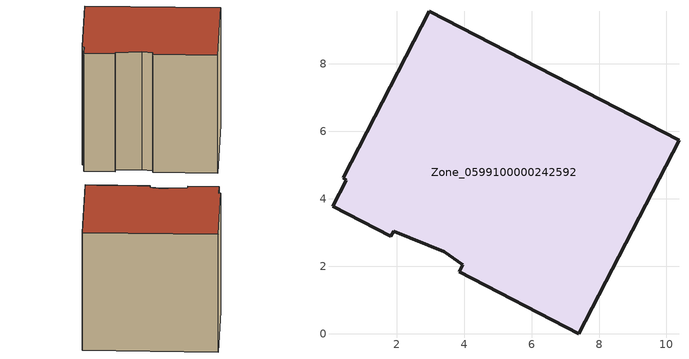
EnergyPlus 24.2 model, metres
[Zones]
Zone_0599100000242592
 floor ground (C_G): 1.91,3.04 1.82,2.89 0.1,3.78 0.51,4.55 0.41,4.62 2.96,9.56 10.37,5.74 7.4,0 3.85,1.84 3.95,2.04 3.41,2.43 z0
 wall outside (C_F): 7.4,0 10.37,5.74 2.96,9.56 0.41,4.62 0.51,4.55 0.1,3.78 1.82,2.89 1.91,3.04 3.41,2.43 3.95,2.04 3.85,1.84 7.4,0 z0:8.08
 roof outside (C_R): 1.91,3.04 3.41,2.43 3.95,2.04 3.85,1.84 7.4,0 10.37,5.74 2.96,9.56 0.41,4.62 0.51,4.55 0.1,3.78 1.82,2.89 z8.08
[BUILDING]
Pand.0599100000242592: North Axis=0; Terrain=City; Loads Convergence Tolerance Value=0.04; Temperature Convergence Tolerance Value=0.4; Solar Distribution=FullExterior; Maximum Number of Warmup Days=25; Minimum Number of Warmup Days=1
[Site:Location]
Rotterdam.The.Hague.AP_ZH_NLD Design_Conditions: Latitude=51.96; Longitude=4.45; Time Zone=1; Elevation=-4.5
[SITE:GROUNDTEMPERATURE:BUILDINGSURFACE]
18, 18, 18, 18, 18, 18, 18, 18, 18, 18, 18, 18
[MATERIAL] Thermal Absorptance=0.9; Solar Absorptance=0.7; Visible Absorptance=0.7
Name | Roughness | Thickness | Conductivity | Density | Specific Heat
G.TC.1946-1964 | MediumSmooth | 0.15 | 1 | 540 | 1210
F.TC.1946-1964 | Rough | 0.3 | 0.857143 | 1920 | 840
R.TC.1946-1964 | MediumRough | 0.2 | 0.235294 | 1500 | 1000
[CONSTRUCTION]
C_G: G.TC.1946-1964
C_F: F.TC.1946-1964
C_R: R.TC.1946-1964
[ZONE]
Zone_0599100000242592: Type=1; Multiplier=1; Ceiling Height=Autocalculate; Volume=Autocalculate; Floor Area=autocalculate; Part of Total Floor Area=Yes
[ZONEINFILTRATION:DESIGNFLOWRATE]
Infil_Zone_0599100000242592: Zone or ZoneList or Space or SpaceList=Zone_0599100000242592; Schedule=AlwaysOn; Design Flow Rate Calculation Method=Flow/Area; Flow Rate per Floor Area=0.003; Constant Term Coefficient=1; Temperature Term Coefficient=0; Velocity Term Coefficient=0; Velocity Squared Term Coefficient=0
[HVACTEMPLATE:ZONE:IDEALLOADSAIRSYSTEM]
Zone_0599100000242592: Maximum Heating Supply Air Temperature=50; Minimum Cooling Supply Air Temperature=13; Maximum Heating Supply Air Humidity Ratio=0.0156; Minimum Cooling Supply Air Humidity Ratio=0.0077; Heating Limit=NoLimit; Cooling Limit=NoLimit; Dehumidification Control Type=ConstantSensibleHeatRatio; Cooling Sensible Heat Ratio=0.7; Dehumidification Setpoint=60; Humidification Control Type=None; Humidification Setpoint=30; Outdoor Air Method=None; Outdoor Air Flow Rate per Person=0.00944; Outdoor Air Flow Rate per Zone Floor Area=0; Outdoor Air Flow Rate per Zone=0; Demand Controlled Ventilation Type=None; Outdoor Air Economizer Type=NoEconomizer; Heat Recovery Type=None; Sensible Heat Recovery Effectiveness=0.7; Latent Heat Recovery Effectiveness=0.65
[ZONECONTROL:THERMOSTAT]
ThermostatControl_Zone_0599100000242592: Zone or ZoneList=Zone_0599100000242592; Control Type Schedule=DualSetpointControlType; Control 1=Thermostat_Zone_0599100000242592; Temperature Difference Between Cutout And Setpoint=0
[THERMOSTATSETPOINT:DUALSETPOINT]
Thermostat_Zone_0599100000242592: Heating Setpoint Temperature Schedule=HeatingSetpoint_Zone_0599100000242592; Cooling Setpoint Temperature Schedule=CoolingSetpoint_Zone_0599100000242592
[SCHEDULE:COMPACT]
HeatingSetpoint_Zone_0599100000242592: Through: 12/31, For: AllDays, Until: 24:00, 21
CoolingSetpoint_Zone_0599100000242592: Through: 12/31, For: AllDays, Until: 24:00, 24
DualSetpointControlType: Through: 12/31, For: AllDays, Until: 24:00, 4
AlwaysOn: Through: 12/31, For: AllDays, Until: 24:00, 1
